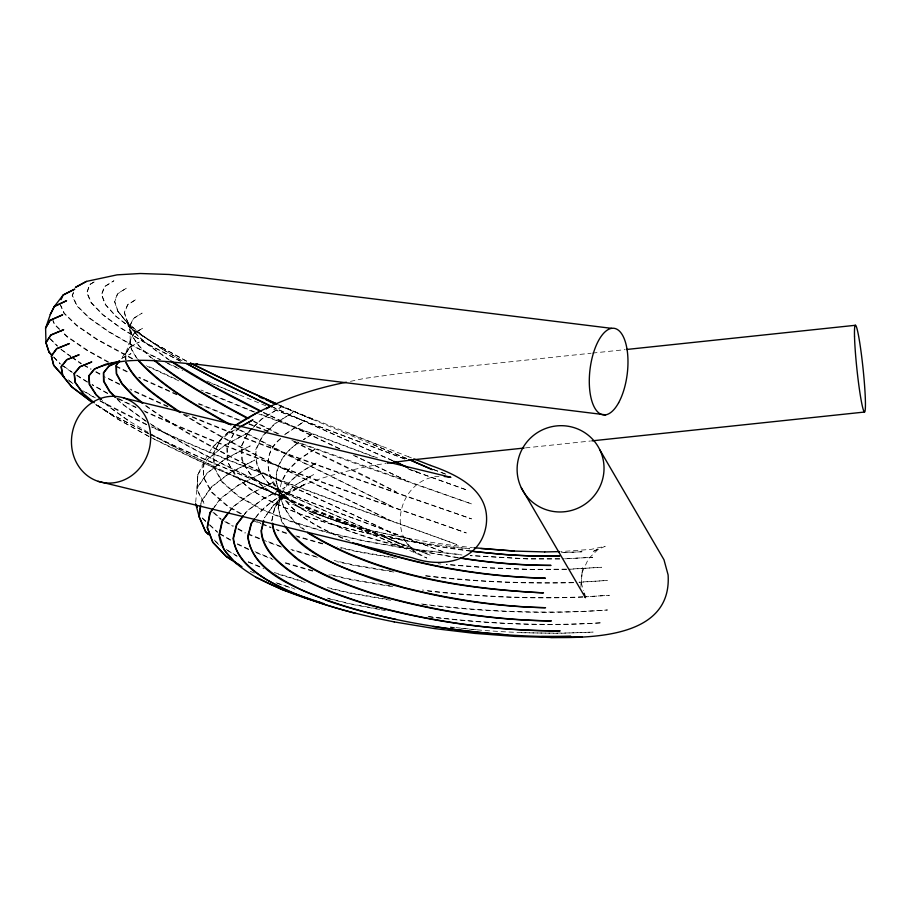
<?xml version="1.0" encoding="UTF-8"?>
<svg xmlns="http://www.w3.org/2000/svg" width="911" height="911" viewBox="0 0 911 911"><rect width="100%" height="100%" fill="white"/><g stroke="black" fill="none" stroke-linecap="round" stroke-linejoin="round"><path stroke-width="0.68" stroke-dasharray="4.55 3.42" d="M234.241 426.769L212.24 447.46L203.802 462.082L203.586 477.113L211.785 491.963L228.126 506.265L243.647 514.977M203.608 462.344L203.347 477.432L211.511 492.327L227.818 506.675L242.155 514.738M203.802 462.082L197.801 474.779L197.004 490.004L204.827 505.058M303.431 529.245C286.612 518.632 279.802 499.866 276.124 481.281C274.666 465.031 285.712 451.036 298.649 442.587M580.865 587.299L582.482 567.804L580.956 586.16M195.683 502.28L196.947 488.148L206.888 473.276L224.892 459.076L250.229 445.912L224.926 459.269L206.922 473.538L196.992 488.467L197.881 474.472L197.118 489.628L204.964 504.637M283.059 523.62L281.465 521.286L278.197 508.418L279.757 494.377L283.663 507.176L293.035 519.919L304.513 529.644M279.791 494.764C278.937 472.684 298.614 458.005 316.128 448.622L300.004 458.791L288.24 470.053L281.374 482.147M200.887 504.489L201.263 501.756L211.603 487.066L229.743 473.082L254.864 460.032L229.652 472.9L211.477 486.827L201.103 501.46L200.727 504.182M278.197 508.418C278.891 486.178 298.865 471.944 316.777 462.583L300.231 472.638L287.933 483.798M271.956 520.614L274.712 507.951L282.888 495.88L273.323 505.423L264.338 517.824M271.717 520.933L274.518 508.213L280.52 495.504L278.31 508.042L281.601 520.864L284.813 525.51M125.809 360.221L125.445 354.06L130.284 340.11L134.293 333.062L143.118 327.949L134.27 333.255L130.239 340.372L131.275 349.209L136.752 358.444M73.335 293.148L72.424 295.483L77.082 305.72L89.335 317.802L108.705 331.456L134.407 346.339L160.473 359.583M73.552 292.078L72.174 295.585L76.763 305.845L88.971 317.962L108.318 331.638L134.019 346.544L160.131 359.799M582.14 572.359L588.46 558.83L599.074 548.342L592.07 551.998L605.211 546.27L591 549.39L561.005 551.565M130.239 340.372L129.874 325.683L133.439 318.383L142.139 313.077L133.484 318.577L129.931 325.944L131.651 335.043L138.666 345.702L150.736 357.727M221.806 437.918L213.983 452.471L214.176 467.229L222.398 481.828L238.363 495.88L261.457 509.078L290.848 521.103L325.443 531.717L363.945 540.724L404.928 547.989L461.968 554.742M197.801 474.779L207.196 459.531L224.664 445.24L249.58 431.951L224.63 445.422L207.15 459.782M125.445 354.06L129.977 347.148L139.246 342.046L130.068 346.977L125.581 353.821L125.98 359.947M274.518 508.213L282.752 496.085L295.995 484.675L313.384 474.688L295.904 484.823M264.623 517.63L273.528 505.275L287.682 493.796L306.347 483.49C287.796 492.27 267.219 500.743 255.148 518.154M214.142 507.541L220.621 498.738L238.511 485.187L262.915 472.615L238.363 485.039L220.416 498.545L213.914 507.325M255.456 518.086C270.84 496.7 297.407 487.533 321.071 478.469C342.354 472.023 363.99 466.534 386.048 463.426M229.674 511.401L232.886 507.154L250.161 494.126L273.402 482.147L249.99 494.035L232.635 507.028L229.401 511.276M244.399 514.601L246.927 511.276L263.29 498.829L285.075 487.465L263.108 498.795L246.665 511.242L244.114 514.567M130.068 346.977L121.117 358.581L130.99 353.639L118.999 359.856M280.622 438.806C252.324 462.594 277.035 495.641 302.122 509.158C349.904 536.602 404.518 549.185 458.461 557.851M284.562 434.82L303.443 421.918L284.403 434.661M280.44 438.635C261.81 452.813 266.319 479.232 280.998 494.582C296.314 517.141 321.765 529.576 346.18 539.881M266.08 432.361L262.231 436.187L255.877 449.328C251.755 478.48 282.626 494.366 302.122 509.158M267.048 431.404L274.735 423.74L292.955 412.387L274.906 423.843L262.482 436.312L256.196 449.465C252.529 484.265 292.26 501.05 317.791 513.861C366.575 533.823 418.582 544.596 470.725 551.166M252.279 428.375L248.464 432.099L241.859 445.764L242.224 459.713L249.58 473.583L263.643 487.055L283.902 499.786M253.224 427.441L261.787 419.083L281.18 407.046L261.605 419.049L252.985 427.418M252.028 428.341L248.202 432.065L241.517 445.73L241.814 459.691C258.724 497.417 304.376 508.737 339.757 522.014C383.064 534.734 427.589 542.967 472.467 547.613M239.479 427.828L234.343 432.657L227.203 446.8L227.591 461.194C240.299 490.46 272.936 502.371 300.231 514.032C334.952 526.399 370.936 534.632 407.206 540.906M239.263 427.874L234.093 432.714L226.862 446.88L227.203 461.296L235.084 475.576L250.252 489.366L272.127 502.348L299.878 514.225L332.481 524.747L368.693 533.744L407.149 541.066L469.7 548.832L446.379 546.634M235.129 425.938L221.601 438.054L213.698 452.653L213.834 467.457L222.022 482.09L237.965 496.188L261.081 509.397L290.518 521.445L325.181 532.058L363.774 541.043L404.848 548.285L461.991 554.981M212.24 447.46L228.991 433.044L237.384 428.421M273.323 505.423L287.546 493.887L306.347 483.49M298.728 442.723C281.499 453.074 269.349 475.713 280.998 494.582M228.9 433.192L238.523 427.851M350.462 381.367L364.081 378.486L401.011 373.339L591.091 353.229M439 476.305C400.931 478.526 386.241 530.68 416.35 553.455L413.742 550.893L426.781 558.067C335.032 516.822 239.434 483.627 151.328 434.513M592.503 353.081L625.003 349.653M525.488 447.893L590.487 441.015M579.111 582.334L607.307 580.455L579.077 582.163M582.881 597.024C531.193 599.358 479.3 596.899 427.908 591.102M584.27 596.933L609.368 595.293L584.281 596.785M569.329 569.295L601.511 567.257L569.25 569.136M582.881 596.864C529.314 599.074 475.542 596.409 422.328 590.009M565.31 558.807L592.697 557.304L562.463 558.842M573.475 582.71C523.711 583.917 473.834 581.89 424.412 575.877M573.429 582.505C523.7 583.621 473.857 581.525 424.469 575.456M566.54 569.318L531.705 569.58L490.209 568.077L446.458 564.683M566.46 569.147L531.637 569.352L490.186 567.792L446.481 564.33M559.753 558.955L527.253 558.944L470.258 555.687M559.639 558.83L527.15 558.785L470.224 555.459M521.297 632.724L559.65 633.327L593.095 632.075C548.297 634.318 503.316 632.849 458.723 628.055M450.433 627.053L454.612 627.485M456.012 627.622L479.721 630.082M450.364 627.189L453.143 627.485M438.157 563.681L440.924 564.023M422.932 604.517C484.083 611.896 545.985 614.674 607.466 609.983C545.04 614.356 482.226 611.554 420.187 603.788M428.887 616.861C486.189 623.762 544.163 626.688 601.807 622.76C543.218 626.426 484.322 623.523 426.12 616.2M470.828 551.03C403.368 541.134 332.208 529.507 275.247 489.492M458.54 557.6C421.486 552.089 384.909 543.332 349.505 531.033C321.742 520.044 292.112 507.996 273.471 483.479M391.104 571.117L354.914 565.139L334.143 560.538M393.791 572.04L354.789 565.629L336.774 561.643M390.09 585.83L351.874 579.442L328.962 574.306M392.743 586.741L351.794 579.931L328.882 574.807M392.493 557.316L359.105 551.69L337.571 546.851M396.57 558.42L358.945 552.123L340.065 547.898M386.571 599.176L350.359 592.89L325.671 587.151M390.705 600.303L350.336 593.312L328.415 588.221M377.029 608.742L350.553 603.845L327.3 598.128M379.807 609.561L350.598 604.164L327.379 598.447M381.197 609.812L385.376 610.586M408.766 538.572L373.111 531.079L339.518 522.026L309.262 511.526L345.611 524.372M316.151 556.541L290.928 549.322M317.381 557.361L292.078 550.221M322.54 543.969L297.054 536.693M312.701 571.186L282.262 562.292M322.756 543.525L295.961 535.85M312.78 570.673L282.33 561.78M280.36 546.201L262.152 539.369M281.51 547.101L265.864 541.419M286.589 533.06L276.204 529.325M286.327 533.516L277.206 530.282M274.336 572.541L302.509 581.252M278.413 574.237L305.219 582.528M276.181 582.778L292.203 588.005M277.684 583.541L295.005 589.201M408.925 469.37L467.286 490.175L408.868 469.119M373.647 456.81L258.861 414.05M377.507 457.914L256.435 412.649M404.723 458.837L272.423 408.766M404.848 459.019L277.661 410.895M433.522 469.609L440.115 472.057M291.873 440.469L354.072 463.039L471.841 504.011L297.237 441.972M433.385 469.472L446.561 474.449M441.436 472.547L446.652 474.54M408.857 456.912L279.062 405.497L343.88 432.486M240.003 420.199L196.116 402.468M249.113 423.729L269.907 431.803M238.5 420.153L198.439 403.983M248.908 424.184L268.426 431.746M350.052 434.057L381.618 446.344M385.922 537.695L430.277 555.209L320.683 512.233M355.449 525.772C286.1 498.579 216.556 471.34 150.281 437.143M408.675 456.821L411.43 457.926M253.668 412L203.244 391.457M255.148 412.136L200.921 389.999M247.894 533.698L260.853 538.856M257.096 521.696L260.922 523.221M262.197 523.734L271.114 527.298M252.985 520.614L260.626 523.666M261.901 524.178L270.829 527.742M247.724 534.199L260.671 539.358M248.612 549.117L237.441 543.776M255.057 551.724L271.785 558.5M248.566 549.618L237.407 544.266M256.287 552.749L273.015 559.525M265.978 405.839L211.739 383.485M279.073 405.395L315.331 420.222M192.346 416.657C283.879 454.726 378.031 485.962 471.499 518.871C375.605 485.802 279.301 453.587 185.639 414.494M372.941 444.488L408.037 459.053M343.686 432.509L407.832 459.064M398.813 545.438L280.451 496.301M248.213 561.723L262.562 567.747M248.304 562.155L263.939 568.737M245.606 480.928L283.959 497.383L209.428 465.635L150.064 437.041M278.436 404.655L311.961 419.094M279.666 405.27L311.824 419.14M206.922 381.06L238.523 394.657M176.973 394.338L138.973 377.165M167.954 406.306L129.886 388.997M349.995 541.123C321.492 528.357 285.473 514.305 276.124 481.281M176.711 394.793L138.7 377.61M167.749 406.796L130.968 390.102M250.252 571.299L255.433 573.6M143.779 410.713C248.544 458.347 358.023 494.354 466.295 532.946C358.285 495.094 249.329 459.076 144.963 411.749M392.413 460.636L273.266 407.502M175.379 378.794L146.284 365.311M178.898 380.878L147.206 366.279M392.607 460.545L273.38 407.285M146.637 424.412L99.959 400.612M151.727 426.758C250.878 472.388 354.527 507.028 456.878 544.55C354.379 507.564 250.844 472.718 151.727 427.145M146.637 424.799L105.892 404.45L97.329 399.36M165.438 362.1L179.251 368.477M167.613 363.489L182.712 370.458M339.439 448.895L262.698 412.398M353.366 455.329L405.634 480.302L354.869 455.705M339.655 448.645L262.846 412.045M148.63 433.534L110.14 413.503L95.849 404.575M149.871 434.126C245.23 480.177 345.576 514.544 444.363 552.282C345.497 514.943 245.287 480.404 149.985 434.388M180.31 361.211L144.86 342.73L120.753 328.131L102.579 314.705L91.089 302.782L86.739 292.636L89.722 284.494L95.484 281.18L89.927 284.483L87.023 292.625L91.43 302.759L102.966 314.682L121.14 328.097L145.225 342.684L180.594 361.143M148.744 433.795L110.345 413.765L94.892 404.085M115.993 366.006L130.034 372.827M294.037 441.539L366.552 476.601L396.217 491.906L291.315 440.685M115.72 366.427L129.761 373.259M119.694 384.043L105.79 377.097M119.523 384.522L103.171 376.197M132.55 358.535L97.022 339.154L76.934 325.386L64.339 313.247L60.866 305.572M132.209 358.877L96.68 339.461L76.626 325.648L64.066 313.464L59.5 303.192M211.682 465.282L179.957 449.658L151.636 434.456M107.612 393.131L92.125 384.488M118.772 398.642L136.115 407.228M107.566 393.586L92.113 384.92M117.473 398.494L137.265 408.31M278.925 433.989L253.805 421.144M277.468 433.773L253.622 421.588M148.835 436.415L117.633 419.049L97.033 405.327M149.051 436.517L117.94 419.162L95.325 403.687M186.55 361.166L154.665 343.584L132.482 329.361L115.811 316.276L105.334 304.627L101.451 294.686L104.355 286.68L113.921 280.759L104.549 286.749L101.725 294.777L105.653 304.73L116.164 316.379L132.824 329.475L154.972 343.698L186.778 361.268M233.421 426.382L287.956 454.714L391.024 505.992L287.774 455.147L233.205 426.872M108.534 361.94L87.49 350.257L67.243 336.489L63.394 332.777M108.261 362.362L87.24 350.644L67.027 336.842L60.308 330.317M83.732 364.799L91.077 368.898M95.985 371.631L100.882 374.364M83.596 365.231L90.929 369.342M95.826 372.087L101.952 375.514M226.03 521.809L233.262 525.886M238.078 528.596L245.31 532.673M224.664 521.604L233.091 526.364M237.908 529.086L245.127 533.163M87.399 381.789L73.552 373.146M87.388 382.221L73.575 373.556M219.665 533.516L231.508 540.36M219.642 533.994L232.669 541.533M85.953 392.322L95.291 397.856M182.086 360.79L162.26 348.981L142.093 335.18L127.073 322.471L117.758 311.163L114.535 301.507L117.508 293.706L126.663 287.99L117.678 293.832L114.752 301.678L118.02 311.368L127.335 322.71L142.355 335.43L162.465 349.243L182.006 360.915M82.639 390.648L96.099 398.642M226.224 549.435L237.008 555.926M148.049 432.281L127.381 420.062L108.716 406.705L102.806 401.17M227.545 550.574L237.122 556.359M183.806 414.232C249.637 455.58 321.731 485.324 390.682 520.841C321.469 485.825 249.42 455.978 183.532 414.687M97.375 405.441L110.14 413.503M169.082 359.788C152.251 346.806 129.009 334.872 124.408 312.268L127.608 304.718L136.422 299.195L127.722 304.889L124.556 312.507C129.146 335.134 152.319 347.159 169.161 360.175M145.509 420.643L121.55 403.163L116.688 398.278M150.121 423.615C230.13 473.39 318.839 506.516 404.131 545.837C317.871 506.277 228.103 473.003 147.457 422.34M146.295 421.599L121.152 403.345L116.312 398.449M132.482 329.361L162.465 349.243M61.436 349.801L70.773 356.212M71.935 357.021L81.273 363.432M70.659 356.622L58.338 347.205M71.821 357.431L81.147 363.865M63.542 366.063L72.447 372.36M61.356 364.867L72.459 372.758M127.745 420.005L109.115 406.67L102.203 400.225M68.109 379.773L72.493 383.041M69.361 380.923L73.745 384.203M152.968 359.048C142.993 350.04 130.751 340.133 129.874 325.683M145.954 405.611C222.603 460.044 311.448 493.204 395.226 534.689C310.856 493.306 221.35 460.18 144.542 405.088M214.108 512.768L221.214 519.099M212.935 512.312L221.043 519.566M205.704 521.035L202.754 518.302L201.559 515.797M209.632 524.668L217.49 531.922M205.715 521.468L202.766 518.735L201.57 516.23M209.632 525.112L217.478 532.4M59.534 329.065L54.717 324.418L51.471 316.823M59.34 329.383L54.546 324.715L52.929 320.9M214.313 540.029L220.223 545.826M215.44 541.396L220.371 546.236M50.412 338.892L57.427 345.838M49.342 338.232L57.336 346.203M53.681 356.918L60.206 363.705M53.726 357.26L60.24 364.081M416.35 553.455L403.972 539.631L406.26 542.204M117.758 311.163L135.158 332.891M137.538 359.219L131.343 348.879L130.284 340.11M126.891 321.617L131.651 335.043M581.252 582.755L583.439 590.647M311.494 434.501L303.374 439.728L311.494 434.501M581.913 551.781L561.005 552.635L581.913 551.781M418.149 472.581L413.309 470.258L418.149 472.581"/><path stroke-width="1.37" d="M208.551 534.62L205.59 531.717L199.19 516.765L200.693 505.844M200.534 505.537L199.019 516.423L205.43 531.341L208.391 534.233M263.678 521.525L261.468 530.589C262.482 547.841 275.726 560.174 288.696 569.899C312.154 585.317 338.585 595.156 365.231 603.492C428.546 621.427 494.331 630.856 560.151 630.867C494.286 631.107 428.443 621.621 365.06 603.822C338.334 595.498 311.835 585.682 288.32 570.229C275.327 560.493 262.072 548.103 261.138 530.817L263.7 520.42M61.037 299.708L63.087 295.05L74.816 289.106L63.235 294.913L54.296 306.529L50.253 314.534M50.936 354.345L49.08 352.398L45.96 342.684L50.914 335.111L63.668 329.68L50.868 334.918L45.903 342.422L49.023 352.067L50.891 354.015M119.626 360.688L116.335 365.174L116.608 373.647L122.245 383.759L133.188 395.34L142.765 403.049M213.333 508.645L210.099 513.041L207.457 527.731L212.946 542.444L226.543 556.803L236.029 562.884M119.455 360.836L116.13 365.345L116.346 373.863L121.937 384.021L132.847 395.647L142.423 403.368M213.106 508.418L209.849 512.813L207.173 527.469L212.662 542.147L226.27 556.496L232.214 560.288M254.647 519.145L251.459 523.404L248.111 536.75C251.026 563.977 278.55 577.904 300.152 589.337C330.75 603.128 363.159 612.158 395.852 619.412M228.877 512.46L222.443 520.955L219.369 535.224L223.958 549.606L236.245 563.727M254.351 519.213L251.129 523.483L247.712 536.852C253.463 574.545 297.692 587.743 327.755 600.896C385.763 620.63 446.732 630.048 507.643 634.933M228.593 512.335L222.125 520.819L219.004 535.076C221.942 555.277 239.923 567.291 255.945 577.267C277.764 588.472 300.698 597.491 324.441 603.731M243.556 515.706L236.814 524.554L233.489 538.355C235.425 557.407 251.504 569.66 266.285 579.51C294.185 595.498 324.965 605.257 355.905 613.467M243.26 515.672L236.461 524.531L233.079 538.333C237.156 567.12 267.31 580.489 290.438 592.036C323.792 605.917 358.877 614.834 394.235 621.906M235.277 425.836L237.35 423.979C270.624 403.334 308.02 389.726 346.374 382.233M235.129 425.938L260.011 411.032M240.937 426.519L252.973 419.846L239.787 427.1M75.59 287.318L86.454 281.408L117.109 274.849L140.374 273.505L169.002 274.473L201.878 277.673L611.645 328.359M75.397 287.398L86.454 281.408M54.296 306.529L66.56 300.71L54.387 306.347L50.39 314.295L45.55 328.256L50.059 320.444L62.688 314.796L50.094 320.239L45.596 327.983L45.96 342.684M100.836 399.325L95.906 394.725L89.244 384.351L88.811 375.742L94.425 369.012L105.722 364.229L119.352 361.337L108.967 366.097L103.66 372.781L103.922 381.265L109.901 391.445L115.72 397.298M119.352 361.337L108.773 366.176L103.41 372.872L103.592 381.39L109.525 391.593L115.344 397.469M387.403 463.243L413.287 459.702M626.426 349.494L855.338 325.295M411.032 459.998L524.076 448.041M591.899 440.867L864.619 412.034M550.711 637.495C593.972 638.087 672.067 637.188 668.105 574.909L663.971 559.741L599.848 449.852A43.626 42.988 -30.3 0 0 524.816 444.75A43.626 42.988 -30.3 0 0 557.054 511.88A43.626 42.988 -30.3 0 0 599.848 449.852M544.607 551.952L559.639 551.599M582.368 636.812L550.848 637.472L514.464 636.402M541.533 636.561L570.935 636.39C524.861 637.506 478.822 633.43 433.294 626.495M544.732 551.929L514.282 551.064L473.936 547.75M480.792 548.547L514.419 551.041M475.28 633.43L514.601 636.379M475.178 633.441L434.581 628.59L394.201 621.906M605.644 414.847L195.876 364.161L197.846 364.377C163.878 362.009 126.88 354.504 94.63 369.012L89.096 375.731L89.585 384.328L96.281 394.702L101.223 399.303M444.261 476.442L450.877 477.33L124.01 398.061A43.626 39.344 -76.3 0 0 72.163 449.897A43.626 39.344 -76.3 0 0 136.957 471.112A43.626 39.344 -76.3 0 0 124.01 398.061M470.828 551.03C500.31 554.697 530.031 556.632 559.753 556.086L535.668 556.2L507.473 554.833L472.103 551.349M461.251 558.033C490.938 562.736 520.978 565.23 551.041 565.401C520.5 565.492 489.97 562.85 459.816 558.067M98.069 481.327L412.364 557.794C441.937 568.521 480.313 561.643 486.155 525.362C490.904 490.744 457.573 474.768 430.561 465.441M321.594 602.854L282.239 589.702L255.604 577.096M356.486 543.503C416.965 565.275 481.202 576.367 545.393 578.178C479.812 576.834 414.232 565.093 352.591 542.58M413.822 458.848L430.721 465.498M409.29 459.577L432.372 469.655L409.096 459.588M269.895 401.614L273.824 403.277M259.498 397.059L263.404 398.733M266.023 399.838L276.454 404.279M393.654 461.194L408.47 467.947L395.089 461.661M272.127 406.693L214.609 378.589L186.755 363.569M272.013 406.91L214.666 378.839L186.892 363.831M261.582 411.419L214.791 387.164L171.439 361.291M260.182 411.134C229.47 395.829 199.042 379.785 170.334 360.915M190.353 363.09L244.626 389.509L277.183 404.097L244.672 389.589L190.558 363.193M247.348 418.32C215.064 401.102 182.599 383.485 154.084 360.346M248.783 418.536C216.021 401.102 183.077 383.292 154.096 359.913M230.973 425.004C198.45 406.215 164.094 388.268 138.461 360.187M228.308 424.105C196.582 405.794 163.228 388.075 138.358 360.585M307.633 532.297C377.917 575.319 462.367 588.586 543.48 592.867C462.367 589.155 377.837 575.809 307.599 532.787M180.298 412.079L177.964 410.645C158.901 397.014 136.741 384.26 126.139 362.396M180.025 412.535L177.691 411.1C158.628 397.447 136.445 384.647 125.957 362.692M92.273 402.343L71.525 386.697L62.665 375.742L61.083 366.677L66.685 359.663L79.143 354.766L66.845 359.788L61.299 366.848L62.916 375.936L71.798 386.936L92.512 402.594M234.582 561.802L239.342 564.843M238.409 564.399L241.962 566.676M94.311 402.799L82.707 393.017L75.032 382.381L74.11 373.59L79.815 366.746L91.76 361.94L80.009 366.814L74.383 373.669L75.351 382.483L83.049 393.131M63.713 376.516L53.635 365.209L51.278 355.859L56.63 348.606L69.384 343.561L56.744 348.788L51.426 356.087L53.795 365.493L63.872 376.847M285.621 526.672C313.669 562.839 361.861 574.556 403.641 587.527C450.057 599.199 497.657 606.544 545.541 607.705C487.442 606.567 429.571 596.603 374.102 579.407C341.898 567.325 305.094 555.516 284.665 525.954M521.297 487.795L585.409 597.696L584.167 593.289M195.558 503.669L197.357 507.427M195.888 504.637L199.19 516.765M272.548 523.21C273.983 538.891 286.601 549.891 298.068 559.195C320.046 574.249 344.916 584.088 370.06 592.423C428.785 610.176 489.981 619.901 551.337 620.903C489.947 620.277 428.694 610.461 369.912 592.856C344.711 584.532 319.772 574.716 297.772 559.639C286.293 550.312 273.676 539.255 272.298 523.54M269.85 406.602L266.331 408.686L269.85 406.602M618.637 402.742A43.626 18.744 -83 0 0 618 329.907A43.626 18.744 -83 0 0 589.292 382.153A43.626 18.744 -83 0 0 618.637 402.742M854.507 336.17A43.626 3.086 84 0 0 863.321 409.813A43.626 3.086 84 0 0 862.102 360.016A43.626 3.086 84 0 0 854.507 336.17"/></g></svg>
